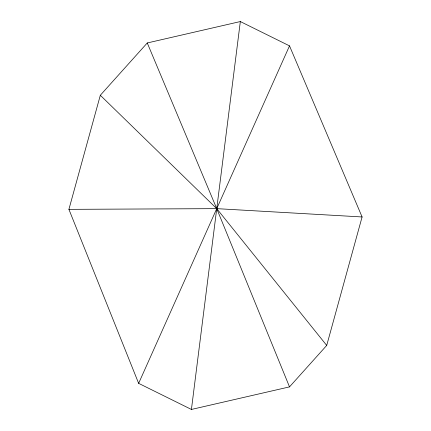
<?xml version="1.0" encoding="UTF-8"?>
<svg xmlns="http://www.w3.org/2000/svg" width="431" height="431" viewBox="0 0 431 431"><rect width="100%" height="100%" fill="white"/><g stroke="black" fill="none" stroke-linecap="round" stroke-linejoin="round"><path stroke-width="0.65" d="M191.423 409.45L240.331 21.55L289.508 45.869L362.094 216.96L326.714 345.425L289.508 386.882L191.423 409.45L138.642 383.348L68.906 209.347L100.321 95.273L147.267 42.965L240.331 21.55M138.642 383.348L289.508 45.869M68.906 209.347L216.739 208.647L362.094 216.96M100.321 95.273L216.739 208.647L326.714 345.425M147.267 42.965L216.739 208.647L289.508 386.882"/></g></svg>
